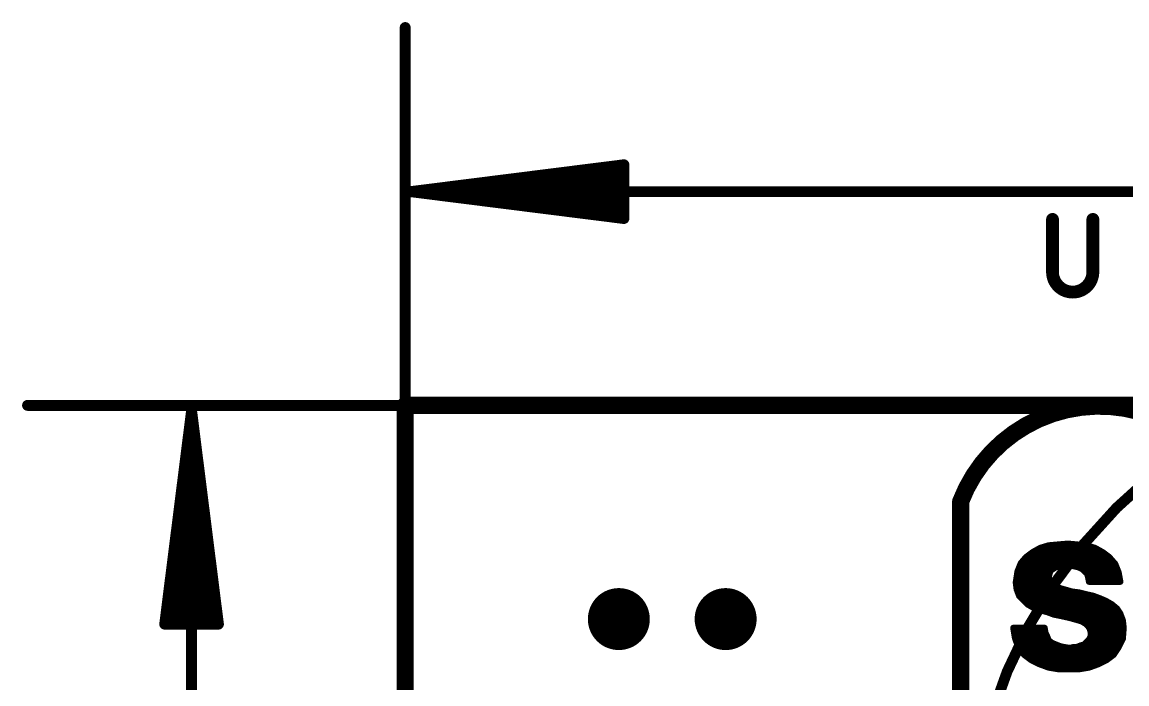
# Model space of a CAD drawing. Extents: x -31.8 to 54.9, y -9.4 to 30.
# Drawn here: x -4.56 to 8.58, y 22.09 to 29.96 of the extents above; entities that cross this region are included whole.
import ezdxf

# ---------------------------------------------------------------- set-up
doc = ezdxf.new("R2010")
doc.units = 0
for name, color, linetype in [('1', 12, 'CONTINUOUS'), ('16', 132, 'CONTINUOUS'), ('18', 110, 'CONTINUOUS'), ('20', 31, 'CONTINUOUS'), ('21', 253, 'CONTINUOUS'), ('22', 253, 'CONTINUOUS'), ('40', 132, 'CONTINUOUS'), ('47', 253, 'CONTINUOUS'), ('52', 253, 'CONTINUOUS')]:
    doc.layers.add(name, color=color, linetype=linetype)

# ---------------------------------------------------------------- blocks, each defined once
blk = doc.blocks.new('ROUNDV')
at = {"const_width": 0.5}
blk.add_lwpolyline([(0, -0.25, 1), (0, 0.25, 1), (0, -0.25)], format="xyb", dxfattribs=at)

msp = doc.modelspace()

# ---------------------------------------------------------------- linework, layer by layer
at = {"layer": '1', "const_width": 0.2032}
for points in [[(25.4, 25.4), (0, 25.4)], [(0, 25.4), (0, 0)]]:
    msp.add_lwpolyline(points, dxfattribs=at)
at = {"layer": '1', "const_width": 0.1016}
for points in [[(0, 25.4508, 1), (0, 25.3492)], [(0.0508, 25.4, 1), (-0.0508, 25.4)]]:
    msp.add_lwpolyline(points, format="xyb", dxfattribs=at)
at = {"layer": '16', "const_width": 0.2032}
for points in [[(0, 0), (0, 25.4)], [(0, 25.4), (25.4, 25.4)]]:
    msp.add_lwpolyline(points, dxfattribs=at)
at = {"layer": '16', "const_width": 0.1016}
for points in [[(0.0508, 25.4, 1), (-0.0508, 25.4)], [(0, 25.4508, 1), (0, 25.3492)]]:
    msp.add_lwpolyline(points, format="xyb", dxfattribs=at)
at = {"layer": '20', "const_width": 0.2032}
for points in [[(25.4, 25.4), (0, 25.4)], [(0, 25.4), (0, 0)]]:
    msp.add_lwpolyline(points, dxfattribs=at)
at = {"layer": '20', "const_width": 0.1016}
for points in [[(0, 25.4508, 1), (0, 25.3492)], [(0.0508, 25.4, 1), (-0.0508, 25.4)]]:
    msp.add_lwpolyline(points, format="xyb", dxfattribs=at)
at = {"layer": '21', "const_width": 0.0762}
for points in [[(7.651, 23.735), (7.761, 23.745)], [(7.761, 23.745), (7.881, 23.755)], [(7.881, 23.755), (8.101, 23.735)], [(7.381, 23.595), (7.461, 23.655)], [(7.417, 23.622), (8.335, 23.622)], [(7.461, 23.655), (7.551, 23.705)], [(7.5388, 23.6982), (8.2132, 23.6982)], [(7.551, 23.705), (7.651, 23.735)], [(8.101, 23.735), (8.201, 23.705)], [(8.201, 23.705), (8.291, 23.655)], [(8.291, 23.655), (8.371, 23.595)], [(7.281, 23.425), (7.321, 23.525)], [(7.321, 23.525), (7.381, 23.595)], [(7.3388, 23.5458), (8.414, 23.5458)], [(7.731, 23.475), (7.671, 23.435)], [(7.761, 23.485), (7.731, 23.475)], [(7.801, 23.485), (7.761, 23.485)], [(7.831, 23.495), (7.801, 23.485)], [(7.921, 23.495), (7.831, 23.495)], [(7.971, 23.485), (7.921, 23.495)], [(8.011, 23.475), (7.971, 23.485)], [(8.051, 23.455), (8.011, 23.475)], [(8.371, 23.595), (8.441, 23.515)], [(8.441, 23.515), (8.481, 23.415)], [(7.261, 23.295), (7.281, 23.425)], [(7.2761, 23.3934), (7.6581, 23.3934)], [(7.2988, 23.4696), (7.7229, 23.4696)], [(7.661, 23.405), (7.651, 23.365)], [(7.651, 23.365), (7.661, 23.315)], [(7.671, 23.435), (7.661, 23.405)], [(8.0218, 23.4696), (8.4592, 23.4696)], [(8.111, 23.395), (8.051, 23.455)], [(8.121, 23.355), (8.111, 23.395)], [(8.1114, 23.3934), (8.4849, 23.3934)], [(8.131, 23.305), (8.121, 23.355)], [(8.481, 23.415), (8.501, 23.305)], [(7.271, 23.215), (7.261, 23.295)], [(7.2644, 23.3172), (7.6606, 23.3172)], [(7.2678, 23.241), (7.743, 23.241)], [(7.301, 23.135), (7.271, 23.215)], [(7.661, 23.315), (7.691, 23.275)], [(7.691, 23.275), (7.731, 23.245)], [(7.731, 23.245), (7.791, 23.225)], [(7.791, 23.225), (7.931, 23.185)], [(8.1286, 23.3172), (8.4988, 23.3172)], [(8.501, 23.305), (8.131, 23.305)], [(7.2898, 23.1648), (8.0518, 23.1648)], [(7.401, 23.035), (7.301, 23.135)], [(7.3474, 23.0886), (8.2993, 23.0886)], [(7.931, 23.185), (8.011, 23.175)], [(8.011, 23.175), (8.091, 23.155)], [(8.091, 23.155), (8.181, 23.135)], [(8.181, 23.135), (8.261, 23.105)], [(8.261, 23.105), (8.331, 23.075)], [(7.471, 22.995), (7.401, 23.035)], [(7.4405, 23.0124), (8.4281, 23.0124)], [(7.551, 22.965), (7.471, 22.995)], [(7.631, 22.945), (7.551, 22.965)], [(8.331, 23.075), (8.401, 23.035)], [(8.401, 23.035), (8.461, 22.985)], [(8.461, 22.985), (8.501, 22.925)], [(7.711, 22.915), (7.631, 22.945)], [(7.6545, 22.9362), (8.4935, 22.9362)], [(7.811, 22.895), (7.711, 22.915)], [(7.901, 22.875), (7.811, 22.895)], [(8.041, 22.835), (7.901, 22.875)], [(7.9535, 22.86), (8.5254, 22.86)], [(8.091, 22.805), (8.041, 22.835)], [(8.501, 22.925), (8.531, 22.845)], [(8.531, 22.845), (8.541, 22.755)], [(7.251, 22.635), (7.231, 22.755)], [(7.231, 22.755), (7.601, 22.755)], [(7.2389, 22.7076), (7.6089, 22.7076)], [(7.601, 22.755), (7.611, 22.695)], [(7.611, 22.695), (7.631, 22.655)], [(8.121, 22.775), (8.091, 22.805)], [(8.1122, 22.7838), (8.5378, 22.7838)], [(8.141, 22.745), (8.121, 22.775)], [(8.151, 22.705), (8.141, 22.745)], [(8.1503, 22.7076), (8.5374, 22.7076)], [(8.151, 22.655), (8.151, 22.705)], [(8.541, 22.755), (8.531, 22.625)], [(7.291, 22.525), (7.251, 22.635)], [(7.2523, 22.6314), (7.6404, 22.6314)], [(7.631, 22.655), (7.651, 22.605)], [(7.651, 22.605), (7.691, 22.575)], [(7.691, 22.575), (7.791, 22.535)], [(8.071, 22.555), (8.131, 22.615)], [(8.131, 22.615), (8.151, 22.655)], [(8.1392, 22.6314), (8.5315, 22.6314)], [(8.531, 22.625), (8.481, 22.525)], [(7.28, 22.5552), (7.7405, 22.5552)], [(7.361, 22.435), (7.291, 22.525)], [(7.3268, 22.479), (8.4503, 22.479)], [(7.441, 22.375), (7.361, 22.435)], [(7.791, 22.535), (7.841, 22.525)], [(7.841, 22.525), (7.901, 22.515)], [(7.901, 22.515), (7.941, 22.525)], [(7.941, 22.525), (7.981, 22.525)], [(7.981, 22.525), (8.031, 22.545)], [(8.031, 22.545), (8.071, 22.555)], [(8.0712, 22.5552), (8.4961, 22.5552)], [(8.421, 22.435), (8.341, 22.375)], [(8.481, 22.525), (8.421, 22.435)], [(7.4039, 22.4028), (8.3781, 22.4028)], [(7.541, 22.325), (7.441, 22.375)], [(7.5378, 22.3266), (8.2442, 22.3266)], [(7.651, 22.285), (7.541, 22.325)], [(8.241, 22.325), (8.131, 22.285)], [(8.341, 22.375), (8.241, 22.325)], [(7.771, 22.265), (7.651, 22.285)], [(8.011, 22.265), (7.771, 22.265)], [(8.131, 22.285), (8.011, 22.265)]]:
    msp.add_lwpolyline(points, dxfattribs=at)
at = {"layer": '21', "const_width": 0.0381}
for points in [[(7.7594, 23.764, 1), (7.7626, 23.726)], [(7.7627, 23.726, 1), (7.7593, 23.764)], [(7.8827, 23.774, 1), (7.8793, 23.736)], [(7.8826, 23.736, 1), (7.8794, 23.774)], [(7.417, 23.641, 1), (7.417, 23.6029)], [(7.4517, 23.6717, 1), (7.4703, 23.6383)], [(7.4724, 23.6398, 1), (7.4496, 23.6702)], [(7.5388, 23.7172, 1), (7.5388, 23.6791)], [(7.5455, 23.7232, 1), (7.5565, 23.6868)], [(7.5603, 23.6883, 1), (7.5417, 23.7217)], [(7.6493, 23.754, 1), (7.6527, 23.716)], [(7.6565, 23.7168, 1), (7.6455, 23.7532)], [(8.1065, 23.7532, 1), (8.0955, 23.7168)], [(8.0993, 23.716, 1), (8.1027, 23.754)], [(8.2103, 23.7217, 1), (8.1917, 23.6883)], [(8.1955, 23.6868, 1), (8.2065, 23.7232)], [(8.2132, 23.6791, 1), (8.2132, 23.7172)], [(8.3024, 23.6702, 1), (8.2796, 23.6398)], [(8.2817, 23.6383, 1), (8.3003, 23.6717)], [(8.335, 23.6029, 1), (8.335, 23.641)], [(7.3065, 23.5374, 1), (7.3355, 23.5126)], [(7.3387, 23.5179, 1), (7.3033, 23.5321)], [(7.3388, 23.5648, 1), (7.3388, 23.5267)], [(7.3696, 23.6102, 1), (7.3924, 23.5798)], [(7.3955, 23.5826, 1), (7.3665, 23.6074)], [(7.7416, 23.4591, 1), (7.7204, 23.4909)], [(7.761, 23.504, 1), (7.761, 23.4659)], [(7.767, 23.4669, 1), (7.755, 23.5031)], [(7.795, 23.5031, 1), (7.807, 23.4669)], [(7.801, 23.4659, 1), (7.801, 23.504)], [(7.831, 23.5141, 1), (7.831, 23.476)], [(7.837, 23.4769, 1), (7.825, 23.5131)], [(7.9247, 23.5137, 1), (7.9173, 23.4763)], [(7.921, 23.476, 1), (7.921, 23.5141)], [(7.9756, 23.5035, 1), (7.9664, 23.4665)], [(7.9673, 23.4663, 1), (7.9747, 23.5037)], [(8.0195, 23.492, 1), (8.0025, 23.458)], [(8.3853, 23.6075, 1), (8.3567, 23.5825)], [(8.3596, 23.5798, 1), (8.3824, 23.6102)], [(8.414, 23.5267, 1), (8.414, 23.5648)], [(8.4587, 23.5221, 1), (8.4233, 23.5079)], [(8.4267, 23.5025, 1), (8.4553, 23.5275)], [(7.2761, 23.4124, 1), (7.2761, 23.3743)], [(7.2633, 23.4321, 1), (7.2987, 23.4179)], [(7.2998, 23.4221, 1), (7.2622, 23.4279)], [(7.2988, 23.4886, 1), (7.2988, 23.4505)], [(7.6697, 23.3687, 1), (7.6323, 23.3613)], [(7.6325, 23.3696, 1), (7.6695, 23.3604)], [(7.6429, 23.411, 1), (7.6791, 23.399)], [(7.6795, 23.4004, 1), (7.6425, 23.4096)], [(7.6604, 23.4509, 1), (7.6816, 23.4191)], [(7.6891, 23.429, 1), (7.6529, 23.441)], [(7.6581, 23.3743, 1), (7.6581, 23.4124)], [(7.725, 23.4931, 1), (7.737, 23.4569)], [(7.7229, 23.4505, 1), (7.7229, 23.4886)], [(8.0218, 23.4886, 1), (8.0218, 23.4505)], [(8.0064, 23.4565, 1), (8.0156, 23.4935)], [(8.0645, 23.4685, 1), (8.0375, 23.4415)], [(8.0425, 23.438, 1), (8.0595, 23.472)], [(8.1295, 23.3996, 1), (8.0925, 23.3904)], [(8.1114, 23.4124, 1), (8.1114, 23.3743)], [(8.0975, 23.3815, 1), (8.1245, 23.4085)], [(8.1397, 23.3587, 1), (8.1023, 23.3513)], [(8.4592, 23.4505, 1), (8.4592, 23.4886)], [(8.4997, 23.4184, 1), (8.4623, 23.4116)], [(8.4633, 23.4079, 1), (8.4987, 23.4221)], [(8.4849, 23.3743, 1), (8.4849, 23.4124)], [(7.2799, 23.2974, 1), (7.2421, 23.2926)], [(7.2422, 23.2979, 1), (7.2798, 23.2921)], [(7.2644, 23.3362, 1), (7.2644, 23.2981)], [(7.2678, 23.26, 1), (7.2678, 23.2219)], [(7.2888, 23.2217, 1), (7.2532, 23.2083)], [(7.6762, 23.3264, 1), (7.6458, 23.3036)], [(7.6423, 23.3113, 1), (7.6797, 23.3187)], [(7.6606, 23.2981, 1), (7.6606, 23.3362)], [(7.7024, 23.2902, 1), (7.6796, 23.2598)], [(7.6758, 23.2636, 1), (7.7062, 23.2864)], [(7.737, 23.2631, 1), (7.725, 23.2269)], [(7.7196, 23.2298, 1), (7.7424, 23.2602)], [(7.743, 23.2219, 1), (7.743, 23.26)], [(7.7962, 23.2433, 1), (7.7858, 23.2067)], [(7.785, 23.2069, 1), (7.797, 23.2431)], [(8.1025, 23.3504, 1), (8.1395, 23.3596)], [(8.1286, 23.3362, 1), (8.1286, 23.2981)], [(8.131, 23.324, 1), (8.131, 23.2859)], [(8.1123, 23.3013, 1), (8.1497, 23.3087)], [(8.4823, 23.3016, 1), (8.5197, 23.3084)], [(8.4988, 23.2981, 1), (8.4988, 23.3362)], [(8.501, 23.2859, 1), (8.501, 23.324)], [(7.2521, 23.2126, 1), (7.2899, 23.2174)], [(7.2898, 23.1838, 1), (7.2898, 23.1457)], [(7.3145, 23.1485, 1), (7.2875, 23.1215)], [(7.2832, 23.1283, 1), (7.3188, 23.1417)], [(7.3474, 23.1076, 1), (7.3474, 23.0695)], [(7.9334, 23.2039, 1), (7.9286, 23.1661)], [(7.9258, 23.1667, 1), (7.9362, 23.2033)], [(8.0156, 23.1935, 1), (8.0064, 23.1565)], [(8.0086, 23.1561, 1), (8.0134, 23.1939)], [(8.0518, 23.1457, 1), (8.0518, 23.1838)], [(8.0951, 23.1736, 1), (8.0869, 23.1364)], [(8.0864, 23.1365, 1), (8.0956, 23.1735)], [(8.1877, 23.1528, 1), (8.1743, 23.1172)], [(8.1769, 23.1164, 1), (8.1851, 23.1536)], [(8.2685, 23.1225, 1), (8.2535, 23.0875)], [(8.2543, 23.0872, 1), (8.2677, 23.1228)], [(8.2993, 23.0695, 1), (8.2993, 23.1076)], [(7.4105, 23.0515, 1), (7.3915, 23.0185)], [(7.3875, 23.0215, 1), (7.4145, 23.0485)], [(7.4405, 23.0314, 1), (7.4405, 22.9933)], [(7.4777, 23.0128, 1), (7.4643, 22.9772)], [(7.4615, 22.9785, 1), (7.4805, 23.0115)], [(7.5556, 22.9835, 1), (7.5464, 22.9465)], [(7.5443, 22.9472, 1), (7.5577, 22.9828)], [(8.3405, 23.0915, 1), (8.3215, 23.0585)], [(8.3235, 23.0575, 1), (8.3385, 23.0925)], [(8.4132, 23.0496, 1), (8.3888, 23.0204)], [(8.3915, 23.0185, 1), (8.4105, 23.0515)], [(8.4281, 22.9933, 1), (8.4281, 23.0314)], [(8.4769, 22.9956, 1), (8.4451, 22.9744)], [(8.4488, 22.9704, 1), (8.4732, 22.9996)], [(7.6377, 22.9628, 1), (7.6243, 22.9272)], [(7.6264, 22.9265, 1), (7.6356, 22.9635)], [(7.6545, 22.9552, 1), (7.6545, 22.9171)], [(7.7147, 22.9337, 1), (7.7073, 22.8963)], [(7.7043, 22.8972, 1), (7.7177, 22.9328)], [(7.8151, 22.9136, 1), (7.8069, 22.8764)], [(7.8073, 22.8763, 1), (7.8147, 22.9137)], [(7.9062, 22.8933, 1), (7.8958, 22.8567)], [(7.8969, 22.8564, 1), (7.9051, 22.8936)], [(7.9535, 22.879, 1), (7.9535, 22.8409)], [(8.0508, 22.8513, 1), (8.0312, 22.8187)], [(8.0358, 22.8167, 1), (8.0462, 22.8533)], [(8.5188, 22.9317, 1), (8.4832, 22.9183)], [(8.4851, 22.9144, 1), (8.5169, 22.9356)], [(8.4935, 22.9171, 1), (8.4935, 22.9552)], [(8.5499, 22.8471, 1), (8.5121, 22.8429)], [(8.5132, 22.8383, 1), (8.5488, 22.8517)], [(8.5254, 22.8409, 1), (8.5254, 22.879)], [(7.231, 22.7741, 1), (7.231, 22.736)], [(7.2498, 22.7581, 1), (7.2122, 22.7519)], [(7.2389, 22.7266, 1), (7.2389, 22.6885)], [(7.6198, 22.7581, 1), (7.5822, 22.7519)], [(7.628, 22.7035, 1), (7.594, 22.6865)], [(7.601, 22.736, 1), (7.601, 22.7741)], [(7.6089, 22.6885, 1), (7.6089, 22.7266)], [(8.1045, 22.8185, 1), (8.0775, 22.7915)], [(8.0812, 22.7887, 1), (8.1008, 22.8213)], [(8.1122, 22.8028, 1), (8.1122, 22.7647)], [(8.1369, 22.7856, 1), (8.1051, 22.7644)], [(8.1075, 22.7615, 1), (8.1345, 22.7885)], [(8.1595, 22.7496, 1), (8.1225, 22.7404)], [(8.1251, 22.7344, 1), (8.1569, 22.7556)], [(8.1503, 22.7266, 1), (8.1503, 22.6885)], [(8.17, 22.705, 1), (8.1319, 22.705)], [(8.1325, 22.7004, 1), (8.1695, 22.7096)], [(8.56, 22.7535, 1), (8.522, 22.7565)], [(8.5221, 22.7529, 1), (8.5599, 22.7571)], [(8.5374, 22.6885, 1), (8.5374, 22.7266)], [(8.5378, 22.7647, 1), (8.5378, 22.8028)], [(7.2689, 22.6415, 1), (7.2331, 22.6285)], [(7.2322, 22.6319, 1), (7.2698, 22.6381)], [(7.2523, 22.6505, 1), (7.2523, 22.6124)], [(7.5922, 22.6919, 1), (7.6298, 22.6981)], [(7.6487, 22.6621, 1), (7.6133, 22.6479)], [(7.614, 22.6465, 1), (7.648, 22.6635)], [(7.6624, 22.6202, 1), (7.6396, 22.5898)], [(7.6333, 22.5979, 1), (7.6687, 22.6121)], [(7.6404, 22.6124, 1), (7.6404, 22.6505)], [(7.6981, 22.5927, 1), (7.6839, 22.5573)], [(7.6796, 22.5598, 1), (7.7024, 22.5902)], [(8.114, 22.6235, 1), (8.148, 22.6065)], [(8.1445, 22.6015, 1), (8.1175, 22.6285)], [(8.1392, 22.6505, 1), (8.1392, 22.6124)], [(8.1319, 22.655, 1), (8.17, 22.655)], [(8.168, 22.6465, 1), (8.134, 22.6635)], [(8.512, 22.6265, 1), (8.55, 22.6235)], [(8.548, 22.6165, 1), (8.514, 22.6335)], [(8.5315, 22.6124, 1), (8.5315, 22.6505)], [(7.28, 22.5743, 1), (7.28, 22.5362)], [(7.306, 22.5367, 1), (7.276, 22.5133)], [(7.2731, 22.5185, 1), (7.3089, 22.5315)], [(7.3268, 22.4981, 1), (7.3268, 22.46)], [(7.3724, 22.4502, 1), (7.3496, 22.4198)], [(7.346, 22.4233, 1), (7.376, 22.4467)], [(7.7405, 22.5362, 1), (7.7405, 22.5743)], [(7.7947, 22.5537, 1), (7.7873, 22.5163)], [(7.7839, 22.5173, 1), (7.7981, 22.5527)], [(7.8441, 22.5438, 1), (7.8379, 22.5062)], [(7.8373, 22.5063, 1), (7.8447, 22.5437)], [(7.8964, 22.5335, 1), (7.9056, 22.4965)], [(7.8979, 22.4962, 1), (7.9041, 22.5338)], [(7.941, 22.5441, 1), (7.941, 22.506)], [(7.9456, 22.5065, 1), (7.9364, 22.5435)], [(7.9739, 22.5427, 1), (7.9881, 22.5073)], [(7.981, 22.506, 1), (7.981, 22.5441)], [(8.0264, 22.5635, 1), (8.0356, 22.5265)], [(8.0381, 22.5273, 1), (8.0239, 22.5627)], [(8.0575, 22.5685, 1), (8.0845, 22.5415)], [(8.0712, 22.5743, 1), (8.0712, 22.5362)], [(8.0756, 22.5365, 1), (8.0664, 22.5735)], [(8.4051, 22.4456, 1), (8.4369, 22.4244)], [(8.4324, 22.4198, 1), (8.4096, 22.4502)], [(8.4503, 22.46, 1), (8.4503, 22.4981)], [(8.464, 22.5335, 1), (8.498, 22.5165)], [(8.4969, 22.5144, 1), (8.4651, 22.5356)], [(8.4961, 22.5362, 1), (8.4961, 22.5743)], [(7.4039, 22.4219, 1), (7.4039, 22.3838)], [(7.4495, 22.392, 1), (7.4325, 22.358)], [(7.4296, 22.3598, 1), (7.4524, 22.3902)], [(7.5378, 22.3457, 1), (7.5378, 22.3076)], [(7.5475, 22.3429, 1), (7.5345, 22.3071)], [(7.5325, 22.308, 1), (7.5495, 22.342)], [(8.2325, 22.342, 1), (8.2495, 22.308)], [(8.2475, 22.3071, 1), (8.2345, 22.3429)], [(8.2442, 22.3076, 1), (8.2442, 22.3457)], [(8.3296, 22.3902, 1), (8.3524, 22.3598)], [(8.3495, 22.358, 1), (8.3325, 22.392)], [(8.3781, 22.3838, 1), (8.3781, 22.4219)], [(7.6541, 22.3038, 1), (7.6479, 22.2662)], [(7.6445, 22.2671, 1), (7.6575, 22.3029)], [(7.771, 22.2841, 1), (7.771, 22.246)], [(7.7679, 22.2462, 1), (7.7741, 22.2838)], [(8.0079, 22.2838, 1), (8.0141, 22.2462)], [(8.011, 22.246, 1), (8.011, 22.2841)], [(8.1245, 22.3029, 1), (8.1375, 22.2671)], [(8.1341, 22.2662, 1), (8.1279, 22.3038)]]:
    msp.add_lwpolyline(points, format="xyb", dxfattribs=at)
at = {"layer": '22'}
for points, const_width in [([(8.89, 25.273, 0.4142), (6.604, 24.257)], 0.2032), ([(6.6548, 24.257, 1), (6.5532, 24.257)], 0.1016), ([(6.5566, 24.2752, 1), (6.6514, 24.2388)], 0.1016)]:
    msp.add_lwpolyline(points, format="xyb", dxfattribs=dict(at, const_width=const_width))
at = {"layer": '22', "const_width": 0.2032}
msp.add_lwpolyline([(6.604, 24.257), (6.604, 16.637)], dxfattribs=at)
at = {"layer": '40', "const_width": 0.127}
msp.add_lwpolyline([(12.7, 13.939, 1), (12.7, 25.939, 1), (12.7, 13.939)], format="xyb", dxfattribs=at)
at = {"layer": '47'}
for points, const_width in [([(0, 25.4), (0, 29.89)], 0.13), ([(0.065, 27.94), (2.6, 28.2592)], 0.13), ([(0.065, 27.94), (2.6, 28.2)], 0.13), ([(2.6, 28.2592), (2.6, 27.6208)], 0.13), ([(0.065, 27.94), (2.6, 28.07)], 0.13), ([(0.065, 27.94), (25.335, 27.94)], 0.13), ([(2.6, 27.6208), (0.065, 27.94)], 0.13), ([(2.6, 27.81), (0.065, 27.94)], 0.13), ([(2.6, 27.68), (0.065, 27.94)], 0.13), ([(7.6962, 27.6098), (7.6962, 26.9861)], 0.1524), ([(8.176, 26.9861), (8.176, 27.6098)], 0.1524), ([(0, 25.4), (-4.49, 25.4)], 0.13), ([(-2.54, 25.335), (-2.8592, 22.8)], 0.13), ([(-2.54, 25.335), (-2.8, 22.8)], 0.13), ([(-2.54, 25.335), (-2.67, 22.8)], 0.13), ([(-2.54, 0.065), (-2.54, 25.335)], 0.13), ([(-2.2208, 22.8), (-2.54, 25.335)], 0.13), ([(-2.41, 22.8), (-2.54, 25.335)], 0.13), ([(-2.28, 22.8), (-2.54, 25.335)], 0.13), ([(-2.8592, 22.8), (-2.2208, 22.8)], 0.13)]:
    msp.add_lwpolyline(points, dxfattribs=dict(at, const_width=const_width))
for points, const_width in [([(0.0325, 29.89, 1), (-0.0325, 29.89)], 0.065), ([(2.6325, 28.2592, 1), (2.5675, 28.2592)], 0.065), ([(2.6041, 28.227, 1), (2.5959, 28.2915)], 0.065), ([(2.6033, 28.1677, 1), (2.5967, 28.2323)], 0.065), ([(2.6017, 28.0375, 1), (2.5983, 28.1025)], 0.065), ([(0.065, 27.9725, 1), (0.065, 27.9075)], 0.065), ([(0.0691, 27.9722, 1), (0.0609, 27.9078)], 0.065), ([(0.0633, 27.9725, 1), (0.0667, 27.9075)], 0.065), ([(0.0667, 27.9725, 1), (0.0633, 27.9075)], 0.065), ([(0.0683, 27.9723, 1), (0.0617, 27.9077)], 0.065), ([(0.0617, 27.9723, 1), (0.0683, 27.9077)], 0.065), ([(0.0609, 27.9722, 1), (0.0691, 27.9078)], 0.065), ([(2.5983, 27.7775, 1), (2.6017, 27.8425)], 0.065), ([(2.5967, 27.6477, 1), (2.6033, 27.7123)], 0.065), ([(2.5675, 27.6208, 1), (2.6325, 27.6208)], 0.065), ([(2.5959, 27.5885, 1), (2.6041, 27.653)], 0.065), ([(7.7343, 27.6098, 1), (7.6581, 27.6098)], 0.0762), ([(8.2141, 27.6098, 1), (8.1379, 27.6098)], 0.0762), ([(7.6962, 26.9861, 1), (8.176, 26.9861)], 0.1524), ([(7.7343, 26.9861, 1), (7.6581, 26.9861)], 0.0762), ([(8.2141, 26.9861, 1), (8.1379, 26.9861)], 0.0762), ([(7.6581, 26.9861, 1), (7.7343, 26.9861)], 0.0762), ([(8.1379, 26.9861, 1), (8.2141, 26.9861)], 0.0762), ([(-4.49, 25.4325, 1), (-4.49, 25.3675)], 0.065), ([(-2.5075, 25.335, 1), (-2.5725, 25.335)], 0.065), ([(-2.5078, 25.3391, 1), (-2.5722, 25.3309)], 0.065), ([(-2.5075, 25.3333, 1), (-2.5725, 25.3367)], 0.065), ([(-2.5075, 25.3367, 1), (-2.5725, 25.3333)], 0.065), ([(-2.5077, 25.3383, 1), (-2.5723, 25.3317)], 0.065), ([(-2.5077, 25.3317, 1), (-2.5723, 25.3383)], 0.065), ([(-2.5078, 25.3309, 1), (-2.5722, 25.3391)], 0.065), ([(-0.0325, 25.4, 1), (0.0325, 25.4)], 0.065), ([(0, 25.3675, 1), (0, 25.4325)], 0.065), ([(-2.8592, 22.8325, 1), (-2.8592, 22.7675)], 0.065), ([(-2.2208, 22.7675, 1), (-2.2208, 22.8325)], 0.065), ([(-2.8915, 22.8041, 1), (-2.827, 22.7959)], 0.065), ([(-2.8323, 22.8033, 1), (-2.7677, 22.7967)], 0.065), ([(-2.7025, 22.8017, 1), (-2.6375, 22.7983)], 0.065), ([(-2.4425, 22.7983, 1), (-2.3775, 22.8017)], 0.065), ([(-2.3123, 22.7967, 1), (-2.2477, 22.8033)], 0.065), ([(-2.253, 22.7959, 1), (-2.1885, 22.8041)], 0.065)]:
    msp.add_lwpolyline(points, format="xyb", dxfattribs=dict(at, const_width=const_width))
at = {"layer": '52', "const_width": 0.127}
msp.add_lwpolyline([(12.7, 13.939, 1), (12.7, 25.939, 1), (12.7, 13.939)], format="xyb", dxfattribs=at)

# ---------------------------------------------------------------- block references
at = {"layer": '18', "xscale": 0.7366, "yscale": 0.7366}
for p in [(2.54, 22.86), (2.54, 22.86), (3.81, 22.86), (3.81, 22.86)]:
    msp.add_blockref('ROUNDV', p, dxfattribs=at)

doc.saveas('drawing.dxf')
